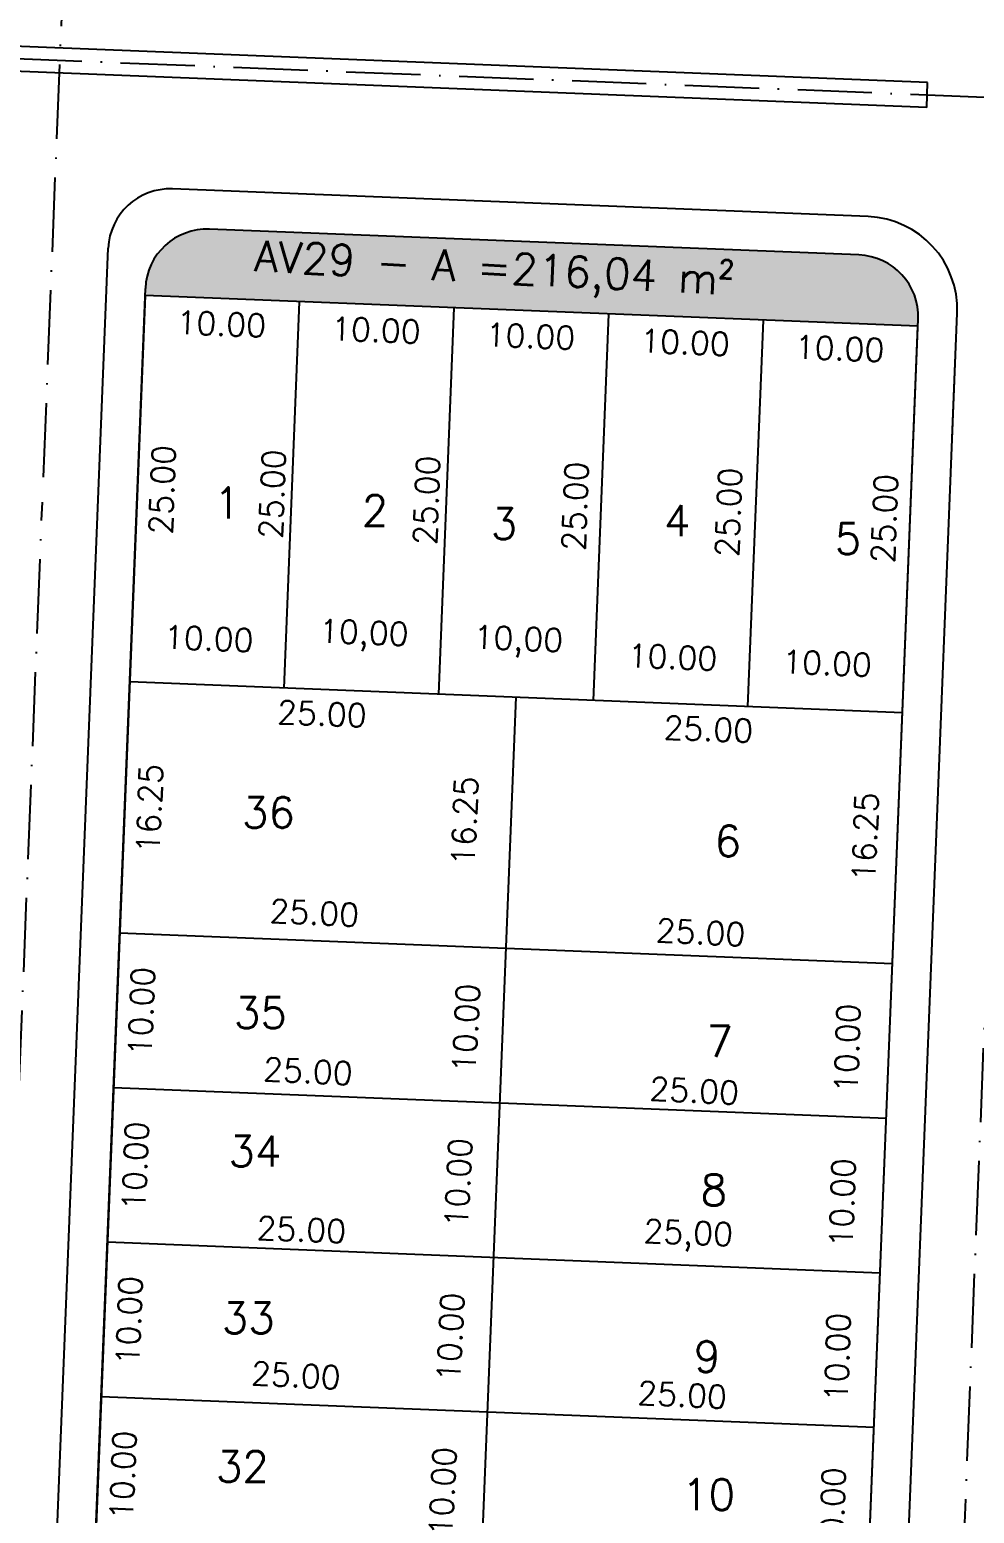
# Model space of a CAD drawing. Header units: millimetres. Extents: x 1794 to 8081, y 409 to 2272.
# Drawn here: x 6062.5 to 6123.5, y 867.6 to 963.6 of the extents above; entities that cross this region are included whole.
import ezdxf
from ezdxf.enums import TextEntityAlignment as Align

# ---------------------------------------------------------------- set-up
doc = ezdxf.new("R2010")
doc.units = ezdxf.units.MM
doc.linetypes.add('ACAD_ISO10W100', pattern=[18, 12, -3, 0, -3])
for name, color, linetype in [('02 - EIXO VIA', 2, 'ACAD_ISO10W100'), ('03 - CALÇADA', 1, 'Continuous'), ('boundary quadras', 232, 'Continuous'), ('COT', 8, 'Continuous'), ('FAIXAS VERDES', 62, 'Continuous'), ('LOTES', 2, 'Continuous'), ('QUADRAS', 3, 'Continuous'), ('Texto Lotes', 31, 'Continuous'), ('TXT CB. QDAS', 41, 'Continuous')]:
    doc.layers.add(name, color=color, linetype=linetype)
doc.styles.add('arcad1', font='romans.shx')
doc.dimstyles.new('REGIS', dxfattribs={"dimtxt": 1.5, "dimasz": 0.12, "dimexe": 0, "dimexo": 0, "dimgap": 0, "dimtad": 0, "dimzin": 4, "dimdsep": 46, "dimtxsty": 'arcad1', "dimblk1": 'BOLA', "dimblk2": 'BOLA', "dimsah": 1, "dimcen": 0.12, "dimse1": 1, "dimse2": 1, "dimsd1": 1, "dimsd2": 1, "dimclrd": 256, "dimclre": 8, "dimclrt": 1, "dimadec": 0, "dimazin": 0, "dimtfac": 1.2, "dimtix": 1, "dimtmove": 2, "dimatfit": 3, "dimldrblk": 'BOLA', "dimfxl": 0, "dimfxlon": 1, "dimtvp": 2, "dimtolj": 1, "dimtzin": 4, "dimarcsym": 0})

# ---------------------------------------------------------------- blocks, each defined once
blk = doc.blocks.new('*D609')
at = {"layer": 'Defpoints', "color": 0}
for p in [(6069.914, 946.375), (6079.906, 945.977), (6079.721, 941.341)]:
    blk.add_point(p, dxfattribs=at)
at = {"layer": 'COT', "color": 1, "insert": (6074.845, 944.538), "char_height": 1.5, "attachment_point": 5, "rotation": 357.71902, "style": 'arcad1'}
blk.add_mtext('\\A1;10.00', dxfattribs=at)
blk = doc.blocks.new('BOLA')
for p, q in [((-1, 0), (1, 0)), ((0, -1), (0, 1))]:
    blk.add_line(p, q)
blk.add_circle((0, 0), 0.3)
blk = doc.blocks.new('*D610')
at = {"layer": 'Defpoints', "color": 0}
for p in [(6079.906, 945.977), (6089.898, 945.579), (6089.713, 940.943)]:
    blk.add_point(p, dxfattribs=at)
at = {"layer": 'COT', "color": 1, "insert": (6084.837, 944.14), "char_height": 1.5, "attachment_point": 5, "rotation": 357.71902, "style": 'arcad1'}
blk.add_mtext('\\A1;10.00', dxfattribs=at)
blk = doc.blocks.new('*D611')
at = {"layer": 'Defpoints', "color": 0}
for p in [(6089.898, 945.579), (6099.89, 945.181), (6099.706, 940.545)]:
    blk.add_point(p, dxfattribs=at)
at = {"layer": 'COT', "color": 1, "insert": (6094.829, 943.742), "char_height": 1.5, "attachment_point": 5, "rotation": 357.71902, "style": 'arcad1'}
blk.add_mtext('\\A1;10.00', dxfattribs=at)
blk = doc.blocks.new('*D612')
at = {"layer": 'Defpoints', "color": 0}
for p in [(6099.89, 945.181), (6109.882, 944.783), (6109.698, 940.147)]:
    blk.add_point(p, dxfattribs=at)
at = {"layer": 'COT', "color": 1, "insert": (6104.821, 943.344), "char_height": 1.5, "attachment_point": 5, "rotation": 357.71902, "style": 'arcad1'}
blk.add_mtext('\\A1;10.00', dxfattribs=at)
blk = doc.blocks.new('*D613')
at = {"layer": 'Defpoints', "color": 0}
for p in [(6109.882, 944.783), (6119.874, 944.385), (6119.69, 939.749)]:
    blk.add_point(p, dxfattribs=at)
at = {"layer": 'COT', "color": 1, "insert": (6114.813, 942.946), "char_height": 1.5, "attachment_point": 5, "rotation": 357.71902, "style": 'arcad1'}
blk.add_mtext('\\A1;10.00', dxfattribs=at)
blk = doc.blocks.new('*D64')
at = {"layer": 'Defpoints', "color": 0}
for p in [(6068.919, 921.395), (6078.911, 920.997), (6078.911, 920.997)]:
    blk.add_point(p, dxfattribs=at)
at = {"layer": 'COT', "color": 1, "insert": (6074.034, 924.193), "char_height": 1.5, "attachment_point": 5, "rotation": 357.71902, "style": 'arcad1'}
blk.add_mtext('\\A1;10.00', dxfattribs=at)
blk = doc.blocks.new('*D614')
at = {"layer": 'Defpoints', "color": 0}
for p in [(6098.895, 920.201), (6108.887, 919.803), (6108.887, 919.803)]:
    blk.add_point(p, dxfattribs=at)
at = {"layer": 'COT', "color": 1, "insert": (6104.011, 922.999), "char_height": 1.5, "attachment_point": 5, "rotation": 357.71902, "style": 'arcad1'}
blk.add_mtext('\\A1;10.00', dxfattribs=at)
blk = doc.blocks.new('*D615')
at = {"layer": 'Defpoints', "color": 0}
for p in [(6108.887, 919.803), (6118.879, 919.405), (6118.879, 919.405)]:
    blk.add_point(p, dxfattribs=at)
at = {"layer": 'COT', "color": 1, "insert": (6114.003, 922.601), "char_height": 1.5, "attachment_point": 5, "rotation": 357.71902, "style": 'arcad1'}
blk.add_mtext('\\A1;10.00', dxfattribs=at)
blk = doc.blocks.new('*D65')
at = {"layer": 'Defpoints', "color": 0}
for p in [(6069.914, 946.375), (6068.919, 921.395), (6073.526, 921.211)]:
    blk.add_point(p, dxfattribs=at)
at = {"layer": 'COT', "color": 1, "insert": (6071.026, 933.821), "char_height": 1.5, "attachment_point": 5, "rotation": 87.71902, "style": 'arcad1'}
blk.add_mtext('\\A1;25.00', dxfattribs=at)
blk = doc.blocks.new('*D66')
at = {"layer": 'Defpoints', "color": 0}
for p in [(6068.919, 921.395), (6068.272, 905.148), (6072.879, 904.965)]:
    blk.add_point(p, dxfattribs=at)
at = {"layer": 'COT', "color": 1, "insert": (6070.205, 913.207), "char_height": 1.5, "attachment_point": 5, "rotation": 87.71902, "style": 'arcad1'}
blk.add_mtext('\\A1;16.25', dxfattribs=at)
blk = doc.blocks.new('*D67')
at = {"layer": 'Defpoints', "color": 0}
for p in [(6068.272, 905.148), (6067.874, 895.156), (6072.481, 894.972)]:
    blk.add_point(p, dxfattribs=at)
at = {"layer": 'COT', "color": 1, "insert": (6069.682, 900.088), "char_height": 1.5, "attachment_point": 5, "rotation": 87.71902, "style": 'arcad1'}
blk.add_mtext('\\A1;10.00', dxfattribs=at)
blk = doc.blocks.new('*D68')
at = {"layer": 'Defpoints', "color": 0}
for p in [(6067.874, 895.156), (6067.476, 885.163), (6072.083, 884.979)]:
    blk.add_point(p, dxfattribs=at)
at = {"layer": 'COT', "color": 1, "insert": (6069.284, 890.095), "char_height": 1.5, "attachment_point": 5, "rotation": 87.71902, "style": 'arcad1'}
blk.add_mtext('\\A1;10.00', dxfattribs=at)
blk = doc.blocks.new('*D69')
at = {"layer": 'Defpoints', "color": 0}
for p in [(6067.476, 885.163), (6067.078, 875.17), (6071.685, 874.987)]:
    blk.add_point(p, dxfattribs=at)
at = {"layer": 'COT', "color": 1, "insert": (6068.886, 880.103), "char_height": 1.5, "attachment_point": 5, "rotation": 87.71902, "style": 'arcad1'}
blk.add_mtext('\\A1;10.00', dxfattribs=at)
blk = doc.blocks.new('*D70')
at = {"layer": 'Defpoints', "color": 0}
for p in [(6067.078, 875.17), (6066.68, 865.178), (6071.287, 864.994)]:
    blk.add_point(p, dxfattribs=at)
at = {"layer": 'COT', "color": 1, "insert": (6068.488, 870.11), "char_height": 1.5, "attachment_point": 5, "rotation": 87.71902, "style": 'arcad1'}
blk.add_mtext('\\A1;10.00', dxfattribs=at)
blk = doc.blocks.new('*D79')
at = {"layer": 'Defpoints', "color": 0}
for p in [(6079.906, 945.977), (6078.911, 920.997), (6080.639, 920.928)]:
    blk.add_point(p, dxfattribs=at)
at = {"layer": 'COT', "color": 1, "insert": (6078.139, 933.537), "char_height": 1.5, "attachment_point": 5, "rotation": 87.71902, "style": 'arcad1'}
blk.add_mtext('\\A1;25.00', dxfattribs=at)
blk = doc.blocks.new('*D80')
at = {"layer": 'Defpoints', "color": 0}
for p in [(6089.898, 945.579), (6088.903, 920.599), (6090.613, 920.53)]:
    blk.add_point(p, dxfattribs=at)
at = {"layer": 'COT', "color": 1, "insert": (6088.113, 933.14), "char_height": 1.5, "attachment_point": 5, "rotation": 87.71902, "style": 'arcad1'}
blk.add_mtext('\\A1;25.00', dxfattribs=at)
blk = doc.blocks.new('*D81')
at = {"layer": 'Defpoints', "color": 0}
for p in [(6099.89, 945.181), (6098.895, 920.201), (6100.217, 920.148)]:
    blk.add_point(p, dxfattribs=at)
at = {"layer": 'COT', "color": 1, "insert": (6097.717, 932.757), "char_height": 1.5, "attachment_point": 5, "rotation": 87.71902, "style": 'arcad1'}
blk.add_mtext('\\A1;25.00', dxfattribs=at)
blk = doc.blocks.new('*D82')
at = {"layer": 'Defpoints', "color": 0}
for p in [(6109.882, 944.783), (6108.887, 919.803), (6110.136, 919.753)]:
    blk.add_point(p, dxfattribs=at)
at = {"layer": 'COT', "color": 1, "insert": (6107.636, 932.362), "char_height": 1.5, "attachment_point": 5, "rotation": 87.71902, "style": 'arcad1'}
blk.add_mtext('\\A1;25.00', dxfattribs=at)
blk = doc.blocks.new('*D83')
at = {"layer": 'Defpoints', "color": 0}
for p in [(6119.874, 944.385), (6118.879, 919.405), (6120.212, 919.351)]:
    blk.add_point(p, dxfattribs=at)
at = {"layer": 'COT', "color": 1, "insert": (6117.712, 931.961), "char_height": 1.5, "attachment_point": 5, "rotation": 87.71902, "style": 'arcad1'}
blk.add_mtext('\\A1;25.00', dxfattribs=at)
blk = doc.blocks.new('*D617')
at = {"layer": 'Defpoints', "color": 0}
for p in [(6068.919, 921.395), (6093.899, 920.4), (6093.717, 915.838)]:
    blk.add_point(p, dxfattribs=at)
at = {"layer": 'COT', "color": 1, "insert": (6081.347, 919.333), "char_height": 1.5, "attachment_point": 5, "rotation": 357.71902, "style": 'arcad1'}
blk.add_mtext('\\A1;25.00', dxfattribs=at)
blk = doc.blocks.new('*D618')
at = {"layer": 'Defpoints', "color": 0}
for p in [(6093.899, 920.4), (6118.879, 919.405), (6118.698, 914.843)]:
    blk.add_point(p, dxfattribs=at)
at = {"layer": 'COT', "color": 1, "insert": (6106.327, 918.338), "char_height": 1.5, "attachment_point": 5, "rotation": 357.71902, "style": 'arcad1'}
blk.add_mtext('\\A1;25.00', dxfattribs=at)
blk = doc.blocks.new('*D84')
at = {"layer": 'Defpoints', "color": 0}
for p in [(6068.272, 905.148), (6093.241, 903.887), (6093.188, 902.834)]:
    blk.add_point(p, dxfattribs=at)
at = {"layer": 'COT', "color": 1, "insert": (6080.855, 906.461), "char_height": 1.5, "attachment_point": 5, "rotation": 357.1083, "style": 'arcad1'}
blk.add_mtext('\\A1;25.00', dxfattribs=at)
blk = doc.blocks.new('*D85')
at = {"layer": 'Defpoints', "color": 0}
for p in [(6093.241, 903.887), (6118.211, 902.626), (6118.158, 901.573)]:
    blk.add_point(p, dxfattribs=at)
at = {"layer": 'COT', "color": 1, "insert": (6105.824, 905.2), "char_height": 1.5, "attachment_point": 5, "rotation": 357.1083, "style": 'arcad1'}
blk.add_mtext('\\A1;25.00', dxfattribs=at)
blk = doc.blocks.new('*D86')
at = {"layer": 'Defpoints', "color": 0}
for p in [(6067.874, 895.156), (6092.843, 893.894), (6092.778, 892.595)]:
    blk.add_point(p, dxfattribs=at)
at = {"layer": 'COT', "color": 1, "insert": (6080.444, 896.222), "char_height": 1.5, "attachment_point": 5, "rotation": 357.1083, "style": 'arcad1'}
blk.add_mtext('\\A1;25.00', dxfattribs=at)
blk = doc.blocks.new('*D87')
at = {"layer": 'Defpoints', "color": 0}
for p in [(6092.843, 893.894), (6117.813, 892.633), (6117.747, 891.334)]:
    blk.add_point(p, dxfattribs=at)
at = {"layer": 'COT', "color": 1, "insert": (6105.414, 894.961), "char_height": 1.5, "attachment_point": 5, "rotation": 357.1083, "style": 'arcad1'}
blk.add_mtext('\\A1;25.00', dxfattribs=at)
blk = doc.blocks.new('*D88')
at = {"layer": 'Defpoints', "color": 0}
for p in [(6067.476, 885.163), (6092.456, 884.168), (6092.389, 882.49)]:
    blk.add_point(p, dxfattribs=at)
at = {"layer": 'COT', "color": 1, "insert": (6080.018, 885.985), "char_height": 1.5, "attachment_point": 5, "rotation": 357.71902, "style": 'arcad1'}
blk.add_mtext('\\A1;25.00', dxfattribs=at)
blk = doc.blocks.new('*D102')
at = {"layer": 'Defpoints', "color": 0}
for p in [(6093.348, 903.882), (6092.843, 893.894), (6093.41, 893.866)]:
    blk.add_point(p, dxfattribs=at)
at = {"layer": 'COT', "color": 1, "insert": (6090.666, 899.011), "char_height": 1.5, "attachment_point": 5, "rotation": 87.1083, "style": 'arcad1'}
blk.add_mtext('\\A1;10.00', dxfattribs=at)
blk = doc.blocks.new('*D103')
at = {"layer": 'Defpoints', "color": 0}
for p in [(6092.843, 893.894), (6092.445, 883.902), (6092.906, 883.878)]:
    blk.add_point(p, dxfattribs=at)
at = {"layer": 'COT', "color": 1, "insert": (6090.162, 889.023), "char_height": 1.5, "attachment_point": 5, "rotation": 87.1083, "style": 'arcad1'}
blk.add_mtext('\\A1;10.00', dxfattribs=at)
blk = doc.blocks.new('*D104')
at = {"layer": 'Defpoints', "color": 0}
for p in [(6092.445, 883.902), (6092.047, 873.909), (6092.401, 873.891)]:
    blk.add_point(p, dxfattribs=at)
at = {"layer": 'COT', "color": 1, "insert": (6089.657, 879.036), "char_height": 1.5, "attachment_point": 5, "rotation": 87.1083, "style": 'arcad1'}
blk.add_mtext('\\A1;10.00', dxfattribs=at)
blk = doc.blocks.new('*D105')
at = {"layer": 'Defpoints', "color": 0}
for p in [(6092.047, 873.909), (6091.649, 863.916), (6091.897, 863.904)]:
    blk.add_point(p, dxfattribs=at)
at = {"layer": 'COT', "color": 1, "insert": (6089.153, 869.049), "char_height": 1.5, "attachment_point": 5, "rotation": 87.1083, "style": 'arcad1'}
blk.add_mtext('\\A1;10.00', dxfattribs=at)
blk = doc.blocks.new('*D129')
at = {"layer": 'Defpoints', "color": 0}
for p in [(6117.017, 872.648), (6117.51, 872.632), (6116.619, 862.655)]:
    blk.add_point(p, dxfattribs=at)
at = {"layer": 'COT', "color": 1, "insert": (6114.353, 867.73), "char_height": 1.5, "attachment_point": 5, "rotation": 88.18248, "style": 'arcad1'}
blk.add_mtext('\\A1;10.00', dxfattribs=at)
blk = doc.blocks.new('*D130')
at = {"layer": 'Defpoints', "color": 0}
for p in [(6117.415, 882.64), (6117.828, 882.627), (6117.017, 872.648)]:
    blk.add_point(p, dxfattribs=at)
at = {"layer": 'COT', "color": 1, "insert": (6114.671, 877.725), "char_height": 1.5, "attachment_point": 5, "rotation": 88.18248, "style": 'arcad1'}
blk.add_mtext('\\A1;10.00', dxfattribs=at)
blk = doc.blocks.new('*D131')
at = {"layer": 'Defpoints', "color": 0}
for p in [(6117.813, 892.633), (6118.145, 892.622), (6117.415, 882.64)]:
    blk.add_point(p, dxfattribs=at)
at = {"layer": 'COT', "color": 1, "insert": (6114.988, 887.72), "char_height": 1.5, "attachment_point": 5, "rotation": 88.18248, "style": 'arcad1'}
blk.add_mtext('\\A1;10.00', dxfattribs=at)
blk = doc.blocks.new('*D132')
at = {"layer": 'Defpoints', "color": 0}
for p in [(6118.211, 902.626), (6118.462, 902.618), (6117.813, 892.633)]:
    blk.add_point(p, dxfattribs=at)
at = {"layer": 'COT', "color": 1, "insert": (6115.305, 897.715), "char_height": 1.5, "attachment_point": 5, "rotation": 88.18248, "style": 'arcad1'}
blk.add_mtext('\\A1;10.00', dxfattribs=at)
blk = doc.blocks.new('*D1034')
at = {"layer": 'Defpoints', "color": 0}
for p in [(6093.899, 920.4), (6093.899, 920.4), (6093.252, 904.161)]:
    blk.add_point(p, dxfattribs=at)
at = {"layer": 'COT', "color": 1, "insert": (6090.578, 912.4), "char_height": 1.5, "attachment_point": 5, "rotation": 87.71902, "style": 'arcad1'}
blk.add_mtext('\\A1;16.25', dxfattribs=at)
blk = doc.blocks.new('*D326')
at = {"layer": 'Defpoints', "color": 0}
for p in [(6118.879, 919.405), (6119.786, 919.368), (6118.233, 903.166)]:
    blk.add_point(p, dxfattribs=at)
at = {"layer": 'COT', "color": 1, "insert": (6116.465, 911.369), "char_height": 1.5, "attachment_point": 5, "rotation": 87.71902, "style": 'arcad1'}
blk.add_mtext('\\A1;16.25', dxfattribs=at)
blk = doc.blocks.new('*D1262')
at = {"layer": 'Defpoints', "color": 0}
for p in [(6071.142, 977.199), (6065.014, 633.587), (6067.462, 633.561)]:
    blk.add_point(p, dxfattribs=at)
at = {"layer": 'COT', "color": 1, "insert": (6063.282, 805.445), "char_height": 1.5, "attachment_point": 5, "rotation": 89.38649, "style": 'arcad1'}
blk.add_mtext('\\A1;343,66', dxfattribs=at)
blk = doc.blocks.new('*D1263')
at = {"layer": 'Defpoints', "color": 0}
for p in [(6091.126, 976.403), (6067.462, 633.561), (6077.357, 630.717)]:
    blk.add_point(p, dxfattribs=at)
at = {"layer": 'COT', "color": 1, "insert": (6072.503, 634.484), "char_height": 1.5, "attachment_point": 5, "rotation": 357.71902, "style": 'arcad1'}
blk.add_mtext('\\A1;10,00', dxfattribs=at)
blk = doc.blocks.new('*D1600')
at = {"layer": 'Defpoints', "color": 0}
for p in [(6078.911, 920.997), (6088.903, 920.599), (6088.903, 920.599)]:
    blk.add_point(p, dxfattribs=at)
at = {"layer": 'COT', "color": 1, "insert": (6084.049, 924.366), "char_height": 1.5, "attachment_point": 5, "rotation": 357.71902, "style": 'arcad1'}
blk.add_mtext('\\A1;10,00', dxfattribs=at)
blk = doc.blocks.new('*D1601')
at = {"layer": 'Defpoints', "color": 0}
for p in [(6088.903, 920.599), (6098.895, 920.201), (6098.895, 920.201)]:
    blk.add_point(p, dxfattribs=at)
at = {"layer": 'COT', "color": 1, "insert": (6094.041, 923.968), "char_height": 1.5, "attachment_point": 5, "rotation": 357.71902, "style": 'arcad1'}
blk.add_mtext('\\A1;10,00', dxfattribs=at)
blk = doc.blocks.new('*D1602')
at = {"layer": 'Defpoints', "color": 0}
for p in [(6092.456, 884.168), (6117.437, 883.182), (6117.369, 881.495)]:
    blk.add_point(p, dxfattribs=at)
at = {"layer": 'COT', "color": 1, "insert": (6105.021, 885.561), "char_height": 1.5, "attachment_point": 5, "rotation": 357.71902, "style": 'arcad1'}
blk.add_mtext('\\A1;25,00', dxfattribs=at)
blk = doc.blocks.new('*D1608')
at = {"layer": 'Defpoints', "color": 0}
for p in [(6067.078, 875.167), (6092.047, 873.906), (6091.998, 872.934)]:
    blk.add_point(p, dxfattribs=at)
at = {"layer": 'COT', "color": 1, "insert": (6079.665, 876.561), "char_height": 1.5, "attachment_point": 5, "rotation": 357.1083, "style": 'arcad1'}
blk.add_mtext('\\A1;25.00', dxfattribs=at)
blk = doc.blocks.new('*D1609')
at = {"layer": 'Defpoints', "color": 0}
for p in [(6092.047, 873.906), (6117.017, 872.644), (6116.968, 871.673)]:
    blk.add_point(p, dxfattribs=at)
at = {"layer": 'COT', "color": 1, "insert": (6104.634, 875.3), "char_height": 1.5, "attachment_point": 5, "rotation": 357.1083, "style": 'arcad1'}
blk.add_mtext('\\A1;25.00', dxfattribs=at)

msp = doc.modelspace()

# ---------------------------------------------------------------- hatches: boundary and pattern name
at = {"layer": 'FAIXAS VERDES'}
h = msp.add_hatch(dxfattribs=at)
h.set_pattern_fill('AR-SAND', color=256, scale=0.1, style=0)
h.set_pattern_definition([(37.5, (5943.82, 941.136), (-0.16, 4.89413), [0, -3.8608, 0, -4.318, 0, -4.1275]), (7.5, (5943.82, 941.136), (4.49523, 7.16825), [0, -2.0828, 0, -3.4798, 0, -1.3335]), (327.5, (5940.696, 941.136), (7.909924, 0.01437), [0, -1.27, 0, -4.572, 0, -5.969]), (317.5, (5940.696, 941.136), (7.63556, 2.2293), [0, -0.635, 0, -2.9972, 0, -3.429])])
edge = h.paths.add_edge_path()
edge.add_line((6071.142, 977.199), (6071.102, 976.2))
edge.add_arc((6075.099, 976.041), 4, 177.71902, 267.71902)
edge.add_line((6074.94, 972.044), (6116.906, 970.372))
edge.add_arc((6117.065, 974.369), 4, 267.71902, 357.71902)
edge.add_line((6121.062, 974.21), (6121.102, 975.209))
edge.add_line((6121.102, 975.209), (6071.142, 977.199))
edge = h.paths.add_edge_path()
edge.add_line((6178.196, 946.291), (6136.23, 947.963))
edge.add_arc((6136.07, 943.966), 4, 87.71902, 177.71902)
edge.add_line((6132.074, 944.125), (6132.034, 943.126))
edge.add_line((6132.034, 943.126), (6181.994, 941.136))
edge.add_line((6181.994, 941.136), (6182.034, 942.135))
edge.add_arc((6178.037, 942.294), 4, 357.71902, 447.71902)
edge = h.paths.add_edge_path()
edge.add_line((6116.055, 948.998), (6074.088, 950.67))
edge.add_arc((6073.929, 946.673), 4, 87.71902, 177.71902)
edge.add_line((6069.932, 946.832), (6069.914, 946.375))
edge.add_line((6069.914, 946.375), (6119.874, 944.385))
edge.add_line((6119.874, 944.385), (6119.893, 944.842))
edge.add_arc((6115.896, 945.002), 4, 357.71902, 447.71902)
edge = h.paths.add_edge_path()
edge.add_line((6053.904, 951.474), (6010.979, 953.184))
edge.add_arc((6010.82, 949.187), 4, 87.71902, 177.71902)
edge.add_line((6006.823, 949.346), (6006.805, 948.888))
edge.add_line((6006.805, 948.888), (6057.724, 946.86))
edge.add_line((6057.724, 946.86), (6057.742, 947.318))
edge.add_arc((6053.745, 947.477), 4, 357.71902, 447.71902)
edge = h.paths.add_edge_path()
edge.add_line((6058.951, 977.685), (6008.033, 979.713))
edge.add_line((6008.033, 979.713), (6007.978, 978.327))
edge.add_arc((6011.974, 978.167), 4, 177.71902, 267.71902)
edge.add_line((6011.815, 974.17), (6054.74, 972.461))
edge.add_arc((6054.899, 976.458), 4, 267.71902, 357.71902)
edge.add_line((6058.896, 976.298), (6058.951, 977.685))
h.paths.add_polyline_path([(5963.598, 954.329), (5958.865, 955.545), (5953.697, 957.023), (5949.97, 958.189), (5947.16, 959.125), (5945.2, 959.806), (5943.82, 960.301), (5944.1, 960.968), (5944.719, 961.984), (5945.523, 962.716), (5946.342, 963.148), (5947.289, 963.387), (5948.584, 963.338), (5950.141, 962.847), (5953.125, 961.882), (5957.226, 960.647), (5961.736, 959.408), (5967.33, 958.04), (5973.465, 956.751), (5977.816, 955.969), (5982.336, 955.269), (5985.745, 954.817), (5988.741, 954.473), (5991.045, 954.242), (5992.573, 953.768), (5993.533, 953.032), (5994.397, 951.654), (5994.607, 950.823), (5994.619, 949.472), (5983.466, 950.612), (5973.521, 952.197)])
edge = h.paths.add_edge_path()
edge.add_line((5995.81, 979.386), (5995.846, 980.28))
edge.add_arc((6007.185, 1137.781), 157.909, 246.85045, 265.88208, ccw=False)
edge.add_line((5945.106, 992.587), (5945.004, 990.024))
edge.add_arc((5949.001, 989.864), 4, 177.71902, 248.48329)
edge.add_arc((6007.284, 1137.699), 162.909, 248.48329, 264.41303)
edge.add_arc((5991.813, 979.545), 4, 264.41303, 357.71902)

# ---------------------------------------------------------------- linework, layer by layer
at = {"layer": '02 - EIXO VIA', "ltscale": 0.4}
for p, q in [((6063.341, 934.622), (6068.694, 1069.005)), ((6197.133, 956.277), (6001.305, 964.077)), ((6055.966, 749.471), (6063.277, 933.006)), ((6118.119, 747.047), (6125.331, 928.103))]:
    msp.add_line(p, q, dxfattribs=at)
at = {"layer": '03 - CALÇADA'}
for p, q in [((6120.502, 960.148), (6001.337, 964.877)), ((6120.438, 958.532), (6001.273, 963.278)), ((6120.438, 958.532), (6120.502, 960.148)), ((6116.654, 951.477), (6071.69, 953.268)), ((6059.941, 758.818), (6067.534, 949.43)), ((6122.088, 937.144), (6122.41, 945.243)), ((6114.879, 756.171), (6122.302, 942.526))]:
    msp.add_line(p, q, dxfattribs=at)
for centre, radius, start, end in [((6071.53, 949.271), 4, 87.71902, 177.71902), ((6116.415, 945.481), 6, 357.71902, 87.71902)]:
    msp.add_arc(centre, radius, start, end, dxfattribs=at)
at = {"layer": 'boundary quadras'}
msp.add_lwpolyline([(6119.874, 944.385), (6069.914, 946.375), (6062.5, 760.255), (6077.012, 759.522), (6093.8, 758.874), (6112.461, 758.281)], close=True, dxfattribs=at)
at = {"layer": 'LOTES'}
for p, q in [((6078.911, 920.997), (6079.906, 945.977)), ((6088.903, 920.599), (6089.898, 945.579)), ((6098.895, 920.201), (6099.89, 945.181)), ((6108.887, 919.803), (6109.882, 944.783)), ((6118.879, 919.405), (6068.919, 921.395)), ((6088.476, 784.257), (6093.899, 920.4)), ((6118.233, 903.166), (6068.272, 905.156)), ((6117.835, 893.174), (6067.874, 895.164)), ((6117.437, 883.182), (6067.476, 885.172)), ((6117.039, 873.19), (6067.078, 875.18))]:
    msp.add_line(p, q, dxfattribs=at)
at = {"layer": 'QUADRAS'}
for p, q in [((6116.055, 948.998), (6074.088, 950.67)), ((6062.459, 759.213), (6069.932, 946.832)), ((6119.874, 944.385), (6069.914, 946.375)), ((6112.419, 757.223), (6119.893, 944.842))]:
    msp.add_line(p, q, dxfattribs=at)
for centre, start, end in [((6073.929, 946.673), 87.71902, 177.71902), ((6115.896, 945.002), 357.71902, 87.71902)]:
    msp.add_arc(centre, 4, start, end, dxfattribs=at)

# ---------------------------------------------------------------- texts
at = {"layer": 'Texto Lotes', "style": 'arcad1'}
for s, p in [('1', (6075.214, 932.965)), ('2', (6084.779, 932.479)), ('3', (6093.116, 931.623)), ('4', (6104.307, 931.817)), ('5', (6115.353, 930.656)), ('36', (6077.887, 912.955)), ('6', (6107.584, 911.107)), ('35', (6077.372, 900.008)), ('7', (6107.068, 898.167)), ('34', (6077.015, 891.06)), ('8', (6106.685, 888.554)), ('33', (6076.586, 880.276)), ('9', (6106.256, 877.78)), ('32', (6076.203, 870.672)), ('10', (6106.338, 868.858))]:
    msp.add_text(s, height=2, dxfattribs=at).set_placement(p, align=Align.MIDDLE_CENTER)
at = {"layer": 'TXT CB. QDAS', "style": 'arcad1'}
msp.add_text('AV29 - A =216,04 m² ', height=2, rotation=357.12262, dxfattribs=at).set_placement((6093.172, 948.145), align=Align.MIDDLE_CENTER)

# ---------------------------------------------------------------- dimensions: what is measured, and where the dimension line sits
at = {"layer": 'COT'}
dim = msp.add_aligned_dim(p1=(6071.142, 977.199), p2=(6067.462, 633.561), distance=-2.448, dimstyle='REGIS', override={"dimdsep": 44}, dxfattribs=at)
dim.commit()
dim.dimension.update_dxf_attribs({"geometry": '*D1262', "text_midpoint": (6063.282, 805.445)})
for base, p1, p2, picture, middle in [((6077.357, 630.717), (6067.462, 633.561), (6091.126, 976.403), '*D1263', (6072.503, 634.484)), ((6088.903, 920.599), (6078.911, 920.997), (6088.903, 920.599), '*D1600', (6084.049, 924.366)), ((6098.895, 920.201), (6088.903, 920.599), (6098.895, 920.201), '*D1601', (6094.041, 923.968)), ((6117.369, 881.495), (6092.456, 884.168), (6117.437, 883.182), '*D1602', (6105.021, 885.561))]:
    dim = msp.add_linear_dim(base=base, p1=p1, p2=p2, angle=177.71902, dimstyle='REGIS', override={"dimdsep": 44}, dxfattribs=at)
    dim.commit()
    dim.dimension.update_dxf_attribs({"geometry": picture, "text_midpoint": middle})
for p1, p2, distance, picture, middle in [((6069.914, 946.375), (6068.919, 921.395), 4.611, '*D65', (6071.026, 933.821)), ((6069.914, 946.375), (6079.906, 945.977), -4.639, '*D609', (6074.845, 944.538)), ((6079.906, 945.977), (6078.911, 920.997), 1.73, '*D79', (6078.139, 933.537)), ((6089.898, 945.579), (6088.903, 920.599), 1.711, '*D80', (6088.113, 933.14)), ((6099.89, 945.181), (6098.895, 920.201), 1.323, '*D81', (6097.717, 932.757)), ((6109.882, 944.783), (6108.887, 919.803), 1.25, '*D82', (6107.636, 932.362)), ((6119.874, 944.385), (6118.879, 919.405), 1.334, '*D83', (6117.712, 931.961)), ((6068.919, 921.395), (6078.911, 920.997), 0, '*D64', (6074.034, 924.193)), ((6068.919, 921.395), (6093.899, 920.4), -4.565, '*D617', (6081.347, 919.333)), ((6068.272, 905.148), (6093.241, 903.887), -1.054, '*D84', (6080.855, 906.461)), ((6067.874, 895.156), (6092.843, 893.894), -1.3, '*D86', (6080.444, 896.222)), ((6067.476, 885.163), (6092.456, 884.168), -1.679, '*D88', (6080.018, 885.985)), ((6067.078, 875.167), (6092.047, 873.906), -0.972, '*D1608', (6079.665, 876.561))]:
    dim = msp.add_aligned_dim(p1=p1, p2=p2, distance=distance, dimstyle='REGIS', dxfattribs=at)
    dim.commit()
    dim.dimension.update_dxf_attribs({"geometry": picture, "text_midpoint": middle})
for base, p1, p2, angle, picture, middle in [((6089.713, 940.943), (6079.906, 945.977), (6089.898, 945.579), 177.71902, '*D610', (6084.837, 944.14)), ((6099.706, 940.545), (6089.898, 945.579), (6099.89, 945.181), 177.71902, '*D611', (6094.829, 943.742)), ((6109.698, 940.147), (6099.89, 945.181), (6109.882, 944.783), 177.71902, '*D612', (6104.821, 943.344)), ((6119.69, 939.749), (6109.882, 944.783), (6119.874, 944.385), 177.71902, '*D613', (6114.813, 942.946)), ((6108.887, 919.803), (6098.895, 920.201), (6108.887, 919.803), 177.71902, '*D614', (6104.011, 922.999)), ((6118.879, 919.405), (6108.887, 919.803), (6118.879, 919.405), 177.71902, '*D615', (6114.003, 922.601)), ((6093.899, 920.4), (6093.252, 904.161), (6093.899, 920.4), 87.71902, '*D1034', (6090.578, 912.4)), ((6118.698, 914.843), (6093.899, 920.4), (6118.879, 919.405), 177.71902, '*D618', (6106.327, 918.338)), ((6119.786, 919.368), (6118.233, 903.166), (6118.879, 919.405), 87.71902, '*D326', (6116.465, 911.369)), ((6118.158, 901.573), (6093.241, 903.887), (6118.211, 902.626), 177.1083, '*D85', (6105.824, 905.2)), ((6072.481, 894.972), (6068.272, 905.148), (6067.874, 895.156), 87.71902, '*D67', (6069.682, 900.088)), ((6093.41, 893.866), (6093.348, 903.882), (6092.843, 893.894), 87.1083, '*D102', (6090.666, 899.011)), ((6118.462, 902.618), (6117.813, 892.633), (6118.211, 902.626), 268.18248, '*D132', (6115.305, 897.715)), ((6117.747, 891.334), (6092.843, 893.894), (6117.813, 892.633), 177.1083, '*D87', (6105.414, 894.961)), ((6072.083, 884.979), (6067.874, 895.156), (6067.476, 885.163), 87.71902, '*D68', (6069.284, 890.095)), ((6092.906, 883.878), (6092.843, 893.894), (6092.445, 883.902), 87.1083, '*D103', (6090.162, 889.023)), ((6118.145, 892.622), (6117.415, 882.64), (6117.813, 892.633), 268.18248, '*D131', (6114.988, 887.72)), ((6071.685, 874.987), (6067.476, 885.163), (6067.078, 875.17), 87.71902, '*D69', (6068.886, 880.103)), ((6092.401, 873.891), (6092.445, 883.902), (6092.047, 873.909), 87.1083, '*D104', (6089.657, 879.036)), ((6117.828, 882.627), (6117.017, 872.648), (6117.415, 882.64), 268.18248, '*D130', (6114.671, 877.725)), ((6116.968, 871.673), (6092.047, 873.906), (6117.017, 872.644), 177.1083, '*D1609', (6104.634, 875.3)), ((6071.287, 864.994), (6067.078, 875.17), (6066.68, 865.178), 87.71902, '*D70', (6068.488, 870.11)), ((6091.897, 863.904), (6092.047, 873.909), (6091.649, 863.916), 87.1083, '*D105', (6089.153, 869.049)), ((6117.51, 872.632), (6116.619, 862.655), (6117.017, 872.648), 268.18248, '*D129', (6114.353, 867.73))]:
    dim = msp.add_linear_dim(base=base, p1=p1, p2=p2, angle=angle, dimstyle='REGIS', dxfattribs=at)
    dim.commit()
    dim.dimension.update_dxf_attribs({"geometry": picture, "text_midpoint": middle})
dim = msp.add_linear_dim(base=(6072.879, 904.965), p1=(6068.919, 921.395), p2=(6068.272, 905.148), angle=87.71902, text='16.25', dimstyle='REGIS', dxfattribs=at)
dim.commit()
dim.dimension.update_dxf_attribs({"geometry": '*D66', "text_midpoint": (6070.205, 913.207)})

doc.saveas('drawing.dxf')
